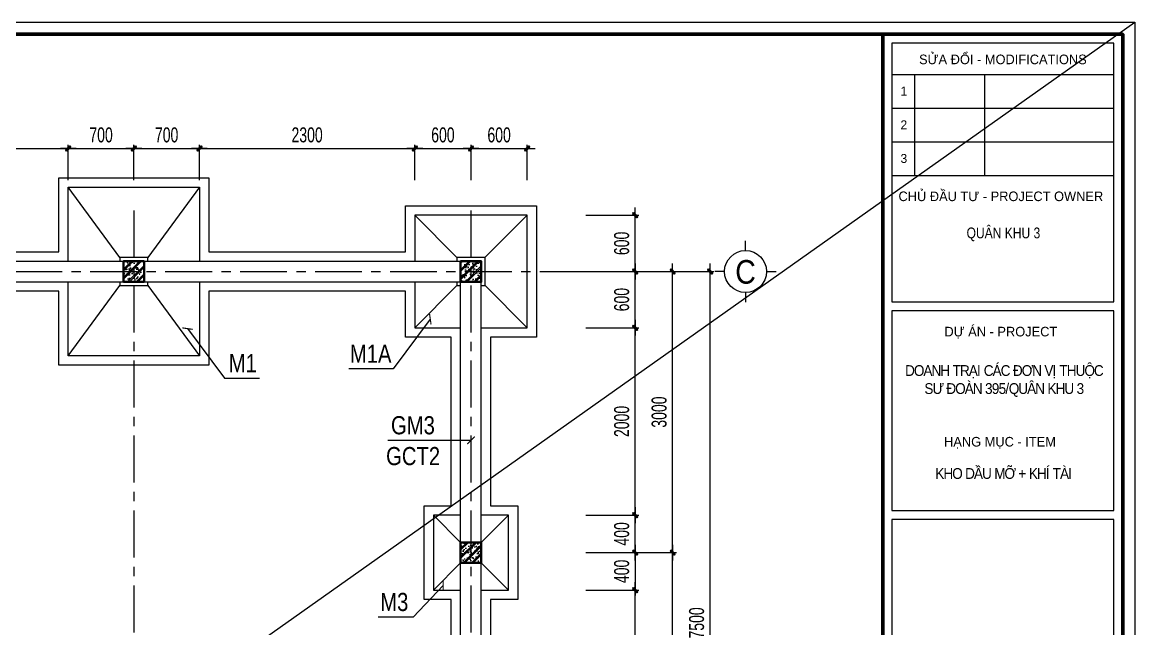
# Model space of a CAD drawing. Header units: millimetres. Extents: x -295047 to 29144, y -724756 to -246879.
# Drawn here: x -155983 to -144104, y -351077 to -344605 of the extents above; entities that cross this region are included whole.
import ezdxf
from ezdxf.enums import TextEntityAlignment as Align

# ---------------------------------------------------------------- set-up
doc = ezdxf.new("R2010")
doc.units = ezdxf.units.MM
doc.header["$MEASUREMENT"] = 0
doc.header["$PDMODE"] = 32
doc.linetypes.add('CENTERX2', pattern=[4, 2.5, -0.5, 0.5, -0.5])
doc.linetypes.add('DASHDOT', pattern=[1, 0.5, -0.25, 0, -0.25])
doc.layers.get('Defpoints').update_dxf_attribs({"color": 1})
for name, color, linetype, lineweight in [('08. Net Text', 3, 'Continuous', 13), ('Khungten_LCDI', 7, 'Continuous', 5), ('LC Dim', 8, 'Continuous', 18), ('LC Hatch', 252, 'Continuous', 9), ('LC ISO', 153, 'Continuous', 13), ('LC Net dam2', 6, 'Continuous', 40), ('LC Net manh', 219, 'Continuous', 5), ('LC Net thay', 7, 'Continuous', 25), ('LC Net truc', 79, 'DASHDOT', 13), ('LC Text1', 3, 'Continuous', 20), ('LC Text2', 7, 'Continuous', 25)]:
    doc.layers.add(name, color=color, linetype=linetype, lineweight=lineweight)
doc.layers.add('KCS_Plotter', color=11, linetype='Continuous', plot=False)
doc.styles.add('d-dim', font='VHARIALN_1.TTF')
doc.styles.add('HOATBIF', font='hoatbif.shx', dxfattribs={"width": 0.7})
doc.styles.add('Khungten', font='VHAVAN_1.TTF', dxfattribs={"width": 0.9, "height": 5000})
doc.styles.add('LC 1', font='VHAVANB_1.TTF')
doc.styles.add('T2', font='VHARIAL_1.TTF', dxfattribs={"width": 0.8})
doc.styles.add('Text Khung Ten', font='VHAVAN_1.TTF')
doc.styles.add('Title', font='VHBLACK_1.TTF', dxfattribs={"width": 0.8})
doc.dimstyles.new('1-100', dxfattribs={"dimscale": 100, "dimtxt": 2.5, "dimasz": 0.35, "dimexe": 0.5, "dimexo": 0, "dimgap": 0.8, "dimtad": 1, "dimdec": 0, "dimzin": 0, "dimdsep": 46, "dimtxsty": 'HOATBIF', "dimblk1": 'DOT', "dimblk2": 'DOT', "dimsah": 1, "dimcen": -1, "dimdle": 1, "dimclrd": 256, "dimclre": 256, "dimclrt": 4, "dimadec": 3, "dimazin": 2, "dimtfac": 0.333333, "dimtdec": 0, "dimtix": 1, "dimtmove": 2, "dimatfit": 3, "dimldrblk": 'DOT', "dimfxl": 1, "dimtvp": 0.833333, "dimtolj": 1, "dimtzin": 0, "dimarcsym": 0})
doc.dimstyles.new('Vtk 1-100', dxfattribs={"dimtxt": 220, "dimasz": 80, "dimexe": 80, "dimexo": 0, "dimgap": 50, "dimtad": 1, "dimdec": 0, "dimzin": 0, "dimdsep": 46, "dimtxsty": 'd-dim', "dimblk1": 'ARCHTICK', "dimblk2": 'ARCHTICK', "dimsah": 1, "dimcen": 80, "dimdle": 80, "dimclrd": 256, "dimclre": 256, "dimclrt": 7, "dimadec": 0, "dimazin": 0, "dimtfac": 1, "dimtdec": 0, "dimtix": 1, "dimtmove": 0, "dimatfit": 3, "dimldrblk": 'ARCHTICK', "dimfxl": 1, "dimtolj": 1, "dimtzin": 0, "dimarcsym": 0})

# ---------------------------------------------------------------- blocks, each defined once
blk = doc.blocks.new('lcdi KC')
at = {"layer": 'Defpoints', "lineweight": 0}
blk.add_lwpolyline([(-1200, -14850), (-1200, 14850), (40800, 14850), (40800, -14850)], close=True, dxfattribs=at)
at = {"layer": 'Khungten_LCDI', "color": 5, "lineweight": 60}
blk.add_line((36600, 14650), (36600, -14650), dxfattribs=at)
at = {"layer": 'Khungten_LCDI', "color": 5, "lineweight": 25}
blk.add_line((40600, -14650), (40600, 14650), dxfattribs=at)
at = {"layer": 'Khungten_LCDI', "color": 9, "lineweight": 15}
for p, q in [((36750, 13981), (40450, 13981)), ((37123, 13981), (37123, 12297)), ((38293, 13981), (38293, 12297)), ((36750, 13420), (40450, 13420)), ((36750, 12858), (40450, 12858)), ((36750, 12297), (40450, 12297))]:
    blk.add_line(p, q, dxfattribs=at)
at = {"layer": 'Khungten_LCDI', "color": 5, "lineweight": 60}
blk.add_lwpolyline([(0, -14650), (0, 14650), (40600, 14650), (40600, -14650)], close=True, dxfattribs=at)
at = {"layer": 'Khungten_LCDI', "color": 9, "lineweight": 15}
for points in [[(36750, 10190), (40450, 10190), (40450, 14500), (36750, 14500)], [(36750, 6712), (40450, 6712), (40450, 10040), (36750, 10040)], [(36750, 2587), (40450, 2587), (40450, 6562), (36750, 6562)]]:
    blk.add_lwpolyline(points, close=True, dxfattribs=at)
at = {"color": 7, "style": 'Khungten'}
for s, p in [('söa ®æi - modifications', (38600, 14151)), ('chñ ®Çu t\xad - project owner', (38566, 11868)), ('dù ¸n - project', (38566, 9612)), ('h¹ng môc - item', (38552, 7776))]:
    blk.add_text(s, height=160, dxfattribs=at).set_placement(p, align=Align.CENTER)
at = {"color": 4, "char_height": 180, "attachment_point": 5, "style": 'Khungten'}
for s, insert, width in [('{\\f.VnArialH|b0|i0|c0|p34;\\W0.8;qu©n khu 3}', (38609, 11313), 2315.24), ('{\\f.VnArialH|b0|i0|c0|p34;\\W0.9;\\T0.9;doanh tr¹i c¸c ®¬n vÞ thuéc s\xad ®oµn 395/qu©n khu 3}', (38617, 8868), 3461.97), ('{\\f.VnArialH|b0|i0|c0|p34;\\T0.9;kho dÇu mì + khÝ tµi}', (38609, 7325), 3712.56)]:
    blk.add_mtext(s, dxfattribs=dict(at, insert=insert, width=width))
at = {"color": 7, "style": 'Khungten', "width": 0.8}
for tag, p in [('REVISION', (39499, -10746)), ('NGAYHT', (39546, -11609))]:
    blk.add_attdef(tag, text='', height=200, dxfattribs=at).set_placement(p, align=Align.CENTER)
at = {"layer": '08. Net Text', "color": 7, "style": 'Text Khung Ten'}
blk.add_text('1', height=150, dxfattribs=at).set_placement((36892, 13627))
at = {"layer": '08. Net Text', "color": 7, "ltscale": 2, "style": 'Text Khung Ten'}
for s, p in [('2', (36892, 13065)), ('3', (36892, 12504))]:
    blk.add_text(s, height=150, dxfattribs=at).set_placement(p)
at = {"layer": 'LC Text1', "style": 'Title', "width": 1.485915}
for tag, p, p2 in [('TENBANVE1', (36913, -8886), (40339, -8886)), ('TENBANVE2', (36913, -9562), (40339, -9562))]:
    blk.add_attdef(tag, text='', height=250, dxfattribs=at).set_placement(p, p2, align=Align.FIT)
at = {"layer": 'LC Text1', "style": 'Title', "width": 0.7}
blk.add_attdef('SOBANVE', text='', height=250, dxfattribs=at).set_placement((39562, -13896), align=Align.CENTER)
blk = doc.blocks.new('_ArchTick')
at = {"color": 0, "linetype": 'ByBlock', "const_width": 0.15}
blk.add_lwpolyline([(-0.5, -0.5), (0.5, 0.5)], dxfattribs=at)
blk = doc.blocks.new('A$C244B5B27')
at = {"layer": 'LC Hatch'}
h = blk.add_hatch(dxfattribs=at)
h.set_pattern_fill('CHAU-01', color=256, scale=15, pattern_type=2)
h.set_pattern_definition([(50, (-1043319.22, 434015.82), (107.5890274, -9.41282), [11.25, -123.75]), (355, (-1043319.22, 434015.82), (-20.8127, 112.82882), [9, -99]), (100.4514, (-1043310.25, 434015.04), (86.776407, 103.415931), [9.561029, -105.171317]), (46.1842, (-1043319.22, 434045.82), (160.086157, -24.827852), [16.875, -185.625]), (96.6356, (-1043305.88, 434043.75), (140.199406, 146.11768), [14.341543, -157.75695]), (351.1842, (-1043319.22, 434045.82), (140.199292, 146.11779), [13.5, -148.5]), (21, (-1043304.22, 434038.32), (89.536058, -60.3928336), [11.25, -123.75]), (326, (-1043304.22, 434038.32), (36.4973, 108.772507), [9, -99]), (71.4514, (-1043296.76, 434033.29), (126.033394, 48.3795745), [9.561029, -105.171317]), (37.5, (-1043319.22, 434015.823), (1.8239783, 49.9340781), [0, -97.8, 0, -100.5, 0, -99.375]), (7.5, (-1043319.22, 434015.82), (39.4604306, 59.1617568), [0, -57.3, 0, -95.55, 0, -37.875]), (327.5, (-1043352.67, 434015.823), (80.0733654, -3.3832308), [0, -37.5, 0, -117, 0, -155.25]), (317.5, (-1043367.67, 434015.82), (87.4779254, 15.0157473), [0, -48.75, 0, -77.7, 0, -110.25]), (45, (-1043319.22, 434015.82), (-45.0780573, 45.0780573), []), (45, (-1043319.22, 434034.2), (-45.0780573, 45.0780573), [])])
h.paths.add_polyline_path([(110, 110), (-110, 110), (-110, -110), (110, -110)])
at = {"layer": 'LC Net dam2'}
blk.add_lwpolyline([(-110, -110), (110, -110), (110, 110), (-110, 110)], close=True, dxfattribs=at)
blk = doc.blocks.new('DOT')
at = {"layer": 'LC Dim'}
blk.add_line((-3, 0), (3, 0), dxfattribs=at)
at = {"layer": 'LC Dim', "color": 4}
blk.add_line((-1, -1), (1, 1), dxfattribs=at)
blk.add_lwpolyline([(0.5, 1), (-1, -0.5), (-0.5, -1), (1, 0.5)], close=True, dxfattribs=at)
blk = doc.blocks.new('*D162')
at = {"layer": 'Defpoints', "color": 0, "ltscale": 2, "transparency": 16777216}
for p in [(-155491, -345952), (-157691, -346289), (-155491, -346289)]:
    blk.add_point(p, dxfattribs=at)
at = {"layer": 'LC Dim', "lineweight": -2, "ltscale": 2, "transparency": 16777216}
for p, q in [((-157691, -346289), (-157691, -345912)), ((-157663, -345952), (-155519, -345952)), ((-155491, -346289), (-155491, -345912))]:
    blk.add_line(p, q, dxfattribs=at)
at = {"layer": 'LC Dim', "lineweight": -2, "ltscale": 2, "transparency": 16777216, "xscale": 28, "yscale": 28, "zscale": 28, "rotation": 180}
blk.add_blockref('DOT', (-157691, -345952), dxfattribs=at)
at = {"layer": 'LC Dim', "lineweight": -2, "ltscale": 2, "transparency": 16777216, "xscale": 28, "yscale": 28, "zscale": 28}
blk.add_blockref('DOT', (-155491, -345952), dxfattribs=at)
at = {"layer": 'LC Dim', "color": 4, "ltscale": 2, "transparency": 16777216, "insert": (-156591, -345808), "char_height": 160, "attachment_point": 5, "style": 'HOATBIF'}
blk.add_mtext('\\A1;2200', dxfattribs=at)
blk = doc.blocks.new('*D163')
at = {"layer": 'Defpoints', "color": 0, "ltscale": 2, "transparency": 16777216}
for p in [(-151191, -345952), (-151791, -346289), (-151191, -346289)]:
    blk.add_point(p, dxfattribs=at)
at = {"layer": 'LC Dim', "lineweight": -2, "ltscale": 2, "transparency": 16777216}
for p, q in [((-151791, -346289), (-151791, -345912)), ((-151763, -345952), (-151219, -345952)), ((-151191, -346289), (-151191, -345912))]:
    blk.add_line(p, q, dxfattribs=at)
at = {"layer": 'LC Dim', "lineweight": -2, "ltscale": 2, "transparency": 16777216, "xscale": 28, "yscale": 28, "zscale": 28, "rotation": 180}
blk.add_blockref('DOT', (-151791, -345952), dxfattribs=at)
at = {"layer": 'LC Dim', "lineweight": -2, "ltscale": 2, "transparency": 16777216, "xscale": 28, "yscale": 28, "zscale": 28}
blk.add_blockref('DOT', (-151191, -345952), dxfattribs=at)
at = {"layer": 'LC Dim', "color": 4, "ltscale": 2, "transparency": 16777216, "insert": (-151491, -345808), "char_height": 160, "attachment_point": 5, "style": 'HOATBIF'}
blk.add_mtext('\\A1;600', dxfattribs=at)
blk = doc.blocks.new('*D164')
at = {"layer": 'Defpoints', "color": 0, "ltscale": 2, "transparency": 16777216}
for p in [(-150591, -345952), (-151191, -346289), (-150591, -346289)]:
    blk.add_point(p, dxfattribs=at)
at = {"layer": 'LC Dim', "lineweight": -2, "ltscale": 2, "transparency": 16777216}
for p, q in [((-151191, -346289), (-151191, -345912)), ((-151163, -345952), (-150619, -345952)), ((-150591, -346289), (-150591, -345912))]:
    blk.add_line(p, q, dxfattribs=at)
at = {"layer": 'LC Dim', "lineweight": -2, "ltscale": 2, "transparency": 16777216, "xscale": 28, "yscale": 28, "zscale": 28, "rotation": 180}
blk.add_blockref('DOT', (-151191, -345952), dxfattribs=at)
at = {"layer": 'LC Dim', "lineweight": -2, "ltscale": 2, "transparency": 16777216, "xscale": 28, "yscale": 28, "zscale": 28}
blk.add_blockref('DOT', (-150591, -345952), dxfattribs=at)
at = {"layer": 'LC Dim', "color": 4, "ltscale": 2, "transparency": 16777216, "insert": (-150891, -345808), "char_height": 160, "attachment_point": 5, "style": 'HOATBIF'}
blk.add_mtext('\\A1;600', dxfattribs=at)
blk = doc.blocks.new('*D197')
at = {"layer": 'Defpoints', "color": 0, "ltscale": 2, "transparency": 16777216}
for p in [(-149964, -350665), (-149438, -350665), (-149964, -352665)]:
    blk.add_point(p, dxfattribs=at)
at = {"layer": 'LC Dim', "lineweight": -2, "ltscale": 2, "transparency": 16777216}
for p, q in [((-149964, -350665), (-149398, -350665)), ((-149438, -352637), (-149438, -350693)), ((-149964, -352665), (-149398, -352665))]:
    blk.add_line(p, q, dxfattribs=at)
at = {"layer": 'LC Dim', "lineweight": -2, "ltscale": 2, "transparency": 16777216, "xscale": 28, "yscale": 28, "zscale": 28}
for p, rotation in [((-149438, -350665), 90), ((-149438, -352665), 270)]:
    blk.add_blockref('DOT', p, dxfattribs=dict(at, rotation=rotation))
at = {"layer": 'LC Dim', "color": 4, "ltscale": 2, "transparency": 16777216, "insert": (-149582, -351665), "char_height": 160, "attachment_point": 5, "rotation": 90, "style": 'HOATBIF'}
blk.add_mtext('\\A1;2000', dxfattribs=at)
blk = doc.blocks.new('*D198')
at = {"layer": 'Defpoints', "color": 0, "ltscale": 2, "transparency": 16777216}
for p in [(-149964, -349865), (-149438, -349865), (-149964, -350265)]:
    blk.add_point(p, dxfattribs=at)
at = {"layer": 'LC Dim', "lineweight": -2, "ltscale": 2, "transparency": 16777216}
for p, q in [((-149438, -349837), (-149438, -349809)), ((-149964, -349865), (-149398, -349865)), ((-149438, -350265), (-149438, -349865)), ((-149964, -350265), (-149398, -350265)), ((-149438, -350293), (-149438, -350321))]:
    blk.add_line(p, q, dxfattribs=at)
at = {"layer": 'LC Dim', "lineweight": -2, "ltscale": 2, "transparency": 16777216, "xscale": 28, "yscale": 28, "zscale": 28}
for p, rotation in [((-149438, -349865), 270), ((-149438, -350265), 90)]:
    blk.add_blockref('DOT', p, dxfattribs=dict(at, rotation=rotation))
at = {"layer": 'LC Dim', "color": 4, "ltscale": 2, "transparency": 16777216, "insert": (-149582, -350065), "char_height": 160, "attachment_point": 5, "rotation": 90, "style": 'HOATBIF'}
blk.add_mtext('\\A1;400', dxfattribs=at)
blk = doc.blocks.new('*D199')
at = {"layer": 'Defpoints', "color": 0, "ltscale": 2, "transparency": 16777216}
for p in [(-149964, -347865), (-149438, -347865), (-149964, -349865)]:
    blk.add_point(p, dxfattribs=at)
at = {"layer": 'LC Dim', "lineweight": -2, "ltscale": 2, "transparency": 16777216}
for p, q in [((-149964, -347865), (-149398, -347865)), ((-149438, -349837), (-149438, -347893)), ((-149964, -349865), (-149398, -349865))]:
    blk.add_line(p, q, dxfattribs=at)
at = {"layer": 'LC Dim', "lineweight": -2, "ltscale": 2, "transparency": 16777216, "xscale": 28, "yscale": 28, "zscale": 28}
for p, rotation in [((-149438, -347865), 90), ((-149438, -349865), 270)]:
    blk.add_blockref('DOT', p, dxfattribs=dict(at, rotation=rotation))
at = {"layer": 'LC Dim', "color": 4, "ltscale": 2, "transparency": 16777216, "insert": (-149582, -348865), "char_height": 160, "attachment_point": 5, "rotation": 90, "style": 'HOATBIF'}
blk.add_mtext('\\A1;2000', dxfattribs=at)
blk = doc.blocks.new('*D200')
at = {"layer": 'Defpoints', "color": 0, "ltscale": 2, "transparency": 16777216}
for p in [(-149964, -347265), (-149438, -347265), (-149964, -347865)]:
    blk.add_point(p, dxfattribs=at)
at = {"layer": 'LC Dim', "lineweight": -2, "ltscale": 2, "transparency": 16777216}
for p, q in [((-149964, -347265), (-149398, -347265)), ((-149438, -347837), (-149438, -347293)), ((-149964, -347865), (-149398, -347865))]:
    blk.add_line(p, q, dxfattribs=at)
at = {"layer": 'LC Dim', "lineweight": -2, "ltscale": 2, "transparency": 16777216, "xscale": 28, "yscale": 28, "zscale": 28}
for p, rotation in [((-149438, -347265), 90), ((-149438, -347865), 270)]:
    blk.add_blockref('DOT', p, dxfattribs=dict(at, rotation=rotation))
at = {"layer": 'LC Dim', "color": 4, "ltscale": 2, "transparency": 16777216, "insert": (-149582, -347565), "char_height": 160, "attachment_point": 5, "rotation": 90, "style": 'HOATBIF'}
blk.add_mtext('\\A1;600', dxfattribs=at)
blk = doc.blocks.new('*D201')
at = {"layer": 'Defpoints', "color": 0, "ltscale": 2, "transparency": 16777216}
for p in [(-149964, -346665), (-149438, -346665), (-149964, -347265)]:
    blk.add_point(p, dxfattribs=at)
at = {"layer": 'LC Dim', "lineweight": -2, "ltscale": 2, "transparency": 16777216}
for p, q in [((-149964, -346665), (-149398, -346665)), ((-149438, -347237), (-149438, -346693)), ((-149964, -347265), (-149398, -347265))]:
    blk.add_line(p, q, dxfattribs=at)
at = {"layer": 'LC Dim', "lineweight": -2, "ltscale": 2, "transparency": 16777216, "xscale": 28, "yscale": 28, "zscale": 28}
for p, rotation in [((-149438, -346665), 90), ((-149438, -347265), 270)]:
    blk.add_blockref('DOT', p, dxfattribs=dict(at, rotation=rotation))
at = {"layer": 'LC Dim', "color": 4, "ltscale": 2, "transparency": 16777216, "insert": (-149582, -346965), "char_height": 160, "attachment_point": 5, "rotation": 90, "style": 'HOATBIF'}
blk.add_mtext('\\A1;600', dxfattribs=at)
blk = doc.blocks.new('*D203')
at = {"layer": 'Defpoints', "color": 0, "ltscale": 2, "transparency": 16777216}
for p in [(-149964, -350265), (-149038, -350265), (-149964, -353265)]:
    blk.add_point(p, dxfattribs=at)
at = {"layer": 'LC Dim', "lineweight": -2, "ltscale": 2, "transparency": 16777216}
for p, q in [((-149964, -350265), (-148998, -350265)), ((-149038, -353237), (-149038, -350293)), ((-149964, -353265), (-148998, -353265))]:
    blk.add_line(p, q, dxfattribs=at)
at = {"layer": 'LC Dim', "lineweight": -2, "ltscale": 2, "transparency": 16777216, "xscale": 28, "yscale": 28, "zscale": 28}
for p, rotation in [((-149038, -350265), 90), ((-149038, -353265), 270)]:
    blk.add_blockref('DOT', p, dxfattribs=dict(at, rotation=rotation))
at = {"layer": 'LC Dim', "color": 4, "ltscale": 2, "transparency": 16777216, "insert": (-149182, -351765), "char_height": 160, "attachment_point": 5, "rotation": 90, "style": 'HOATBIF'}
blk.add_mtext('\\A1;3000', dxfattribs=at)
blk = doc.blocks.new('*D204')
at = {"layer": 'Defpoints', "color": 0, "ltscale": 2, "transparency": 16777216}
for p in [(-149964, -347265), (-148638, -347265), (-149964, -354765)]:
    blk.add_point(p, dxfattribs=at)
at = {"layer": 'LC Dim', "lineweight": -2, "ltscale": 2, "transparency": 16777216}
for p, q in [((-149964, -347265), (-148598, -347265)), ((-148638, -354737), (-148638, -347293)), ((-149964, -354765), (-148598, -354765))]:
    blk.add_line(p, q, dxfattribs=at)
at = {"layer": 'LC Dim', "lineweight": -2, "ltscale": 2, "transparency": 16777216, "xscale": 28, "yscale": 28, "zscale": 28}
for p, rotation in [((-148638, -347265), 90), ((-148638, -354765), 270)]:
    blk.add_blockref('DOT', p, dxfattribs=dict(at, rotation=rotation))
at = {"layer": 'LC Dim', "color": 4, "ltscale": 2, "transparency": 16777216, "insert": (-148782, -351015), "char_height": 160, "attachment_point": 5, "rotation": 90, "style": 'HOATBIF'}
blk.add_mtext('\\A1;7500', dxfattribs=at)
blk = doc.blocks.new('*D205')
at = {"layer": 'Defpoints', "color": 0, "ltscale": 2, "transparency": 16777216}
for p in [(-149964, -350265), (-149964, -350665), (-149438, -350665)]:
    blk.add_point(p, dxfattribs=at)
at = {"layer": 'LC Dim', "lineweight": -2, "ltscale": 2, "transparency": 16777216}
for p, q in [((-149964, -350265), (-149398, -350265)), ((-149438, -350237), (-149438, -350209)), ((-149438, -350265), (-149438, -350665)), ((-149964, -350665), (-149398, -350665)), ((-149438, -350693), (-149438, -350721))]:
    blk.add_line(p, q, dxfattribs=at)
at = {"layer": 'LC Dim', "lineweight": -2, "ltscale": 2, "transparency": 16777216, "xscale": 28, "yscale": 28, "zscale": 28}
for p, rotation in [((-149438, -350265), 270), ((-149438, -350665), 90)]:
    blk.add_blockref('DOT', p, dxfattribs=dict(at, rotation=rotation))
at = {"layer": 'LC Dim', "color": 4, "ltscale": 2, "transparency": 16777216, "insert": (-149582, -350465), "char_height": 160, "attachment_point": 5, "rotation": 90, "style": 'HOATBIF'}
blk.add_mtext('\\A1;400', dxfattribs=at)
blk = doc.blocks.new('TTRUC')
at = {"layer": 'LC ISO'}
for p, q in [((0, 6.95), (0, 10.13)), ((-6.95, 0), (-10.13, 0)), ((6.95, 0), (10.13, 0)), ((0, -6.95), (0, -10.13))]:
    blk.add_line(p, q, dxfattribs=at)
at = {"layer": 'LC Net manh'}
blk.add_circle((0, 0), 6.95, dxfattribs=at)
blk = doc.blocks.new('*D212')
at = {"layer": 'Defpoints', "color": 0, "ltscale": 2, "transparency": 16777216}
for p in [(-149964, -347265), (-149038, -347265), (-149964, -350265)]:
    blk.add_point(p, dxfattribs=at)
at = {"layer": 'LC Dim', "lineweight": -2, "ltscale": 2, "transparency": 16777216}
for p, q in [((-149964, -347265), (-148998, -347265)), ((-149038, -350237), (-149038, -347293)), ((-149964, -350265), (-148998, -350265))]:
    blk.add_line(p, q, dxfattribs=at)
at = {"layer": 'LC Dim', "lineweight": -2, "ltscale": 2, "transparency": 16777216, "xscale": 28, "yscale": 28, "zscale": 28}
for p, rotation in [((-149038, -347265), 90), ((-149038, -350265), 270)]:
    blk.add_blockref('DOT', p, dxfattribs=dict(at, rotation=rotation))
at = {"layer": 'LC Dim', "color": 4, "ltscale": 2, "transparency": 16777216, "insert": (-149182, -348765), "char_height": 160, "attachment_point": 5, "rotation": 90, "style": 'HOATBIF'}
blk.add_mtext('\\A1;3000', dxfattribs=at)
blk = doc.blocks.new('*D585')
at = {"layer": 'Defpoints', "color": 0, "ltscale": 2, "transparency": 16777216}
for p in [(-154791, -345952), (-155491, -346289), (-154791, -346289)]:
    blk.add_point(p, dxfattribs=at)
at = {"layer": 'LC Dim', "lineweight": -2, "ltscale": 2, "transparency": 16777216}
for p, q in [((-155491, -346289), (-155491, -345912)), ((-155463, -345952), (-154819, -345952)), ((-154791, -346289), (-154791, -345912))]:
    blk.add_line(p, q, dxfattribs=at)
at = {"layer": 'LC Dim', "lineweight": -2, "ltscale": 2, "transparency": 16777216, "xscale": 28, "yscale": 28, "zscale": 28, "rotation": 180}
blk.add_blockref('DOT', (-155491, -345952), dxfattribs=at)
at = {"layer": 'LC Dim', "lineweight": -2, "ltscale": 2, "transparency": 16777216, "xscale": 28, "yscale": 28, "zscale": 28}
blk.add_blockref('DOT', (-154791, -345952), dxfattribs=at)
at = {"layer": 'LC Dim', "color": 4, "ltscale": 2, "transparency": 16777216, "insert": (-155141, -345808), "char_height": 160, "attachment_point": 5, "style": 'HOATBIF'}
blk.add_mtext('\\A1;700', dxfattribs=at)
blk = doc.blocks.new('*D586')
at = {"layer": 'Defpoints', "color": 0, "ltscale": 2, "transparency": 16777216}
for p in [(-154091, -345952), (-154791, -346289), (-154091, -346289)]:
    blk.add_point(p, dxfattribs=at)
at = {"layer": 'LC Dim', "lineweight": -2, "ltscale": 2, "transparency": 16777216}
for p, q in [((-154791, -346289), (-154791, -345912)), ((-154763, -345952), (-154119, -345952)), ((-154091, -346289), (-154091, -345912))]:
    blk.add_line(p, q, dxfattribs=at)
at = {"layer": 'LC Dim', "lineweight": -2, "ltscale": 2, "transparency": 16777216, "xscale": 28, "yscale": 28, "zscale": 28, "rotation": 180}
blk.add_blockref('DOT', (-154791, -345952), dxfattribs=at)
at = {"layer": 'LC Dim', "lineweight": -2, "ltscale": 2, "transparency": 16777216, "xscale": 28, "yscale": 28, "zscale": 28}
blk.add_blockref('DOT', (-154091, -345952), dxfattribs=at)
at = {"layer": 'LC Dim', "color": 4, "ltscale": 2, "transparency": 16777216, "insert": (-154441, -345808), "char_height": 160, "attachment_point": 5, "style": 'HOATBIF'}
blk.add_mtext('\\A1;700', dxfattribs=at)
blk = doc.blocks.new('*D590')
at = {"layer": 'Defpoints', "color": 0, "ltscale": 2, "transparency": 16777216}
for p in [(-151791, -345952), (-154091, -346289), (-151791, -346289)]:
    blk.add_point(p, dxfattribs=at)
at = {"layer": 'LC Dim', "lineweight": -2, "ltscale": 2, "transparency": 16777216}
for p, q in [((-154091, -346289), (-154091, -345912)), ((-154063, -345952), (-151819, -345952)), ((-151791, -346289), (-151791, -345912))]:
    blk.add_line(p, q, dxfattribs=at)
at = {"layer": 'LC Dim', "lineweight": -2, "ltscale": 2, "transparency": 16777216, "xscale": 28, "yscale": 28, "zscale": 28, "rotation": 180}
blk.add_blockref('DOT', (-154091, -345952), dxfattribs=at)
at = {"layer": 'LC Dim', "lineweight": -2, "ltscale": 2, "transparency": 16777216, "xscale": 28, "yscale": 28, "zscale": 28}
blk.add_blockref('DOT', (-151791, -345952), dxfattribs=at)
at = {"layer": 'LC Dim', "color": 4, "ltscale": 2, "transparency": 16777216, "insert": (-152941, -345808), "char_height": 160, "attachment_point": 5, "style": 'HOATBIF'}
blk.add_mtext('\\A1;2300', dxfattribs=at)

msp = doc.modelspace()

# ---------------------------------------------------------------- linework, layer by layer
at = {"layer": 'KCS_Plotter', "ltscale": 2}
msp.add_line((-170984.2, -363613.3), (-144104.2, -344605.3), dxfattribs=at)
at = {"layer": 'LC Net manh', "ltscale": 2}
for p, q in [((-154941.2, -347115.5), (-155491.5, -346365.5)), ((-154091.5, -346365.5), (-154641.8, -347115.5)), ((-151791.5, -346665.5), (-151341.2, -347115.5)), ((-151041.8, -347115.5), (-150591.5, -346665.5)), ((-155491.5, -348165.5), (-154941.5, -347415.5)), ((-154641.5, -347415.5), (-154091.5, -348165.5)), ((-151341.5, -347415.5), (-151791.5, -347865.5)), ((-150591.5, -347865.5), (-151041.5, -347415.5)), ((-151301.5, -350155.5), (-151591.5, -349865.5)), ((-151081.5, -350155.5), (-150791.5, -349865.5)), ((-151591.5, -350665.5), (-151301.5, -350375.5)), ((-151081.5, -350375.5), (-150791.5, -350665.5))]:
    msp.add_line(p, q, dxfattribs=at)
for points in [[(-157591.5, -347055.5), (-155591.5, -347055.5), (-155591.5, -346265.5), (-153991.5, -346265.5), (-153991.5, -347055.5), (-151891.5, -347055.5), (-151891.5, -346565.5), (-150491.5, -346565.5), (-150491.5, -347965.5), (-150981.5, -347965.5), (-150981.5, -349765.5), (-150691.5, -349765.5), (-150691.5, -350765.5), (-150981.5, -350765.5), (-150981.5, -352565.5), (-150491.5, -352565.5), (-150491.5, -353965.5), (-150691.5, -353965.5), (-150691.5, -353965.5), (-150691.5, -353965.5)], [(-157591.5, -353055.5), (-155591.5, -353055.5), (-155591.5, -352365.5), (-153991.5, -352365.5), (-153991.5, -353055.5), (-151891.5, -353055.5), (-151891.5, -352565.5), (-151401.5, -352565.5), (-151401.5, -350765.5), (-151691.5, -350765.5), (-151691.5, -349765.5), (-151401.5, -349765.5), (-151401.5, -347965.5), (-151891.5, -347965.5), (-151891.5, -347475.5), (-153991.5, -347475.5), (-153991.5, -348265.5), (-155591.5, -348265.5), (-155591.5, -347475.5), (-157591.5, -347475.5)]]:
    msp.add_lwpolyline(points, dxfattribs=at)
at = {"layer": 'LC Net thay', "ltscale": 2}
for p, q in [((-155491.5, -347155.5), (-155491.5, -346365.5)), ((-155491.5, -346365.5), (-154091.5, -346365.5)), ((-154091.5, -346365.5), (-154091.5, -347155.5)), ((-150591.5, -346665.5), (-151791.5, -346665.5)), ((-151791.5, -346665.5), (-151791.5, -347155.5)), ((-150591.5, -347265.5), (-150591.5, -346665.5)), ((-150591.5, -347865.5), (-150591.5, -347265.5)), ((-155491.5, -348165.5), (-155491.5, -347375.5)), ((-154091.5, -347375.5), (-154091.5, -348165.5)), ((-151791.5, -347375.5), (-151791.5, -347865.5)), ((-151791.5, -347865.5), (-151301.5, -347865.5)), ((-151081.5, -347865.5), (-150591.5, -347865.5)), ((-154091.5, -348165.5), (-155491.5, -348165.5))]:
    msp.add_line(p, q, dxfattribs=at)
at = {"layer": 'LC Net thay'}
for p, q in [((-165481.5, -347155.5), (-151301.5, -347155.5)), ((-165481.5, -347375.5), (-151301.5, -347375.5)), ((-151301.5, -353155.5), (-151301.5, -347375.5)), ((-151081.5, -353155.5), (-151081.5, -347375.5))]:
    msp.add_line(p, q, dxfattribs=at)
for points in [[(-154901.5, -347115.5), (-154941.5, -347115.5), (-154941.5, -347155.5)], [(-154641.5, -347155.5), (-154641.5, -347115.5), (-154901.5, -347115.5)], [(-151301.5, -347115.5), (-151341.5, -347115.5), (-151341.5, -347155.5)], [(-151041.5, -347375.5), (-151041.5, -347115.5), (-151301.5, -347115.5)], [(-154941.5, -347375.5), (-154941.5, -347415.5), (-154681.5, -347415.5)], [(-154681.5, -347415.5), (-154641.5, -347415.5), (-154641.5, -347375.5)], [(-151341.5, -347375.5), (-151341.5, -347415.5), (-151301.5, -347415.5)], [(-151081.5, -347415.5), (-151041.5, -347415.5), (-151041.5, -347375.5)], [(-151301.5, -349865.5), (-151591.5, -349865.5), (-151591.5, -350665.5), (-151301.5, -350665.5)], [(-150791.5, -350140.5), (-150791.5, -349865.5), (-151081.5, -349865.5)], [(-151081.5, -350665.5), (-150791.5, -350665.5), (-150791.5, -350140.5)]]:
    msp.add_lwpolyline(points, dxfattribs=at)
for points in [[(-154901.5, -347375.5), (-154681.5, -347375.5), (-154681.5, -347155.5), (-154901.5, -347155.5)], [(-151301.5, -347375.5), (-151081.5, -347375.5), (-151081.5, -347155.5), (-151301.5, -347155.5)], [(-151301.5, -350155.5), (-151081.5, -350155.5), (-151081.5, -350375.5), (-151301.5, -350375.5)]]:
    msp.add_lwpolyline(points, close=True, dxfattribs=at)
at = {"layer": 'LC Net truc', "linetype": 'CENTERX2', "ltscale": 200}
for p, q in [((-154791.5, -346615.7), (-154791.5, -356780.9)), ((-151191.5, -346615.7), (-151191.5, -356780.9)), ((-151191.5, -346615.7), (-151191.5, -356780.9)), ((-168056, -347265.5), (-149461.7, -347265.5))]:
    msp.add_line(p, q, dxfattribs=at)

# ---------------------------------------------------------------- block references
at = {"layer": 'LC Hatch'}
for p in [(-154791.5, -347265.5), (-151191.5, -347265.5), (-151191.5, -350265.5)]:
    msp.add_blockref('A$C244B5B27', p, dxfattribs=at)
at = {"layer": 'LC ISO', "xscale": 32.25101427308982, "yscale": 32.25101427308982, "zscale": 32.25101427308982}
msp.add_blockref('TTRUC', (-148260.1, -347265.5), dxfattribs=at)
at = {"layer": 'LC Net thay', "xscale": 0.6399999999848659, "yscale": 0.6399999999848659, "zscale": 0.6399999999848659}
msp.add_blockref('lcdi KC', (-170216.2, -354109.3), dxfattribs=at)

# ---------------------------------------------------------------- texts
at = {"layer": 'LC Text1', "ltscale": 0.2, "style": 'LC 1', "width": 0.9}
msp.add_text('c', height=252.5, dxfattribs=at).set_placement((-148260.1, -347470.9), align=Align.BOTTOM_CENTER)
at = {"layer": 'LC Text2', "style": 'T2', "width": 0.8}
for s, p in [('M1', (-153627.6, -348339.5)), ('M1a', (-152262.4, -348239.5)), ('gm3', (-151811.2, -349002.4)), ('gct2', (-151809.4, -349331.4)), ('M3', (-152010.3, -350887.9))]:
    msp.add_text(s, height=193.55, dxfattribs=at).set_placement(p, align=Align.CENTER)

# ---------------------------------------------------------------- dimensions: what is measured, and where the dimension line sits
at = {"layer": 'LC Dim', "ltscale": 2}
for base, p1, p2, picture, middle in [((-155491.5, -345951.7), (-157691.5, -346289.3), (-155491.5, -346289.3), '*D162', (-156591.5, -345807.7)), ((-154791.5, -345951.7), (-155491.5, -346289.3), (-154791.5, -346289.3), '*D585', (-155141.5, -345807.7)), ((-154091.5, -345951.7), (-154791.5, -346289.3), (-154091.5, -346289.3), '*D586', (-154441.5, -345807.7)), ((-151791.5, -345951.7), (-154091.5, -346289.3), (-151791.5, -346289.3), '*D590', (-152941.5, -345807.7)), ((-151191.5, -345951.7), (-151791.5, -346289.3), (-151191.5, -346289.3), '*D163', (-151491.5, -345807.7)), ((-150591.5, -345951.7), (-151191.5, -346289.3), (-150591.5, -346289.3), '*D164', (-150891.5, -345807.7))]:
    dim = msp.add_linear_dim(base=base, p1=p1, p2=p2, dimstyle='1-100', override={"dimscale": 80, "dimtxt": 2}, dxfattribs=at)
    dim.commit()
    dim.dimension.update_dxf_attribs({"geometry": picture, "text_midpoint": middle})
for base, p1, p2, picture, middle in [((-149437.8, -346665.5), (-149963.9, -347265.5), (-149963.9, -346665.5), '*D201', (-149581.8, -346965.5)), ((-149437.8, -347265.5), (-149963.9, -347865.5), (-149963.9, -347265.5), '*D200', (-149581.8, -347565.5)), ((-148637.8, -347265.5), (-149963.9, -354765.5), (-149963.9, -347265.5), '*D204', (-148781.8, -351015.5)), ((-149037.8, -347265.5), (-149963.9, -350265.5), (-149963.9, -347265.5), '*D212', (-149181.8, -348765.5)), ((-149437.8, -347865.5), (-149963.9, -349865.5), (-149963.9, -347865.5), '*D199', (-149581.8, -348865.5)), ((-149437.8, -349865.5), (-149963.9, -350265.5), (-149963.9, -349865.5), '*D198', (-149581.8, -350065.5)), ((-149037.8, -350265.5), (-149963.9, -353265.5), (-149963.9, -350265.5), '*D203', (-149181.8, -351765.5)), ((-149437.8, -350665.5), (-149963.9, -350265.5), (-149963.9, -350665.5), '*D205', (-149581.8, -350465.5)), ((-149437.8, -350665.5), (-149963.9, -352665.5), (-149963.9, -350665.5), '*D197', (-149581.8, -351665.5))]:
    dim = msp.add_linear_dim(base=base, p1=p1, p2=p2, angle=90, dimstyle='1-100', override={"dimscale": 80, "dimtxt": 2}, dxfattribs=at)
    dim.commit()
    dim.dimension.update_dxf_attribs({"geometry": picture, "text_midpoint": middle})

# ---------------------------------------------------------------- leaders
at = {"layer": 'LC ISO'}
for points in [[(-151625.6, -347774.4), (-152021.1, -348304.8), (-152497.1, -348304.8)], [(-154218.1, -347874.4), (-153822.6, -348404.8), (-153448.9, -348404.8)], [(-151191.5, -349067.8), (-151436.1, -349067.8), (-152079, -349067.8)], [(-151488.5, -350617.4), (-151809.1, -350953.3), (-152182.8, -350953.3)]]:
    msp.add_leader(points, dimstyle='Vtk 1-100', override={"dimtad": 0}, dxfattribs=at)

doc.saveas('drawing.dxf')
